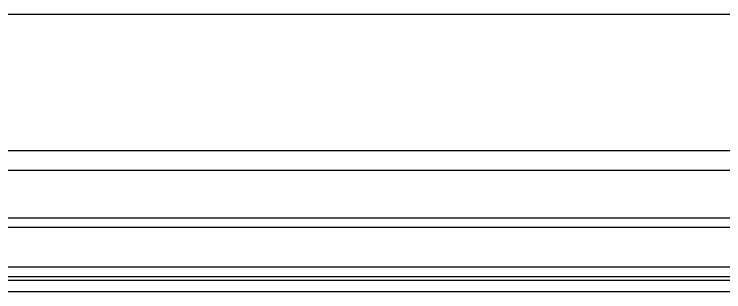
# Model space of a CAD drawing. Header units: millimetres. Extents: x 982 to 80582, y 687 to 58800.
# Drawn here: x 54704.5 to 55179.3, y 13237.9 to 13423.7 of the extents above; entities that cross this region are included whole.
import ezdxf

# ---------------------------------------------------------------- set-up
doc = ezdxf.new("R2010")
doc.units = ezdxf.units.MM
doc.layers.add('Edges', color=7, linetype='Continuous')
doc.layers.add('LAMPU', color=7, linetype='Continuous')

# ---------------------------------------------------------------- blocks, each defined once
blk = doc.blocks.new('air con')
at = {"layer": 'Edges'}
for p, q in [((71.402, 41.898), (152.402, 41.898)), ((71.402, 41.095), (152.402, 41.095)), ((71.402, 39.122), (152.402, 39.122)), ((152.402, 38.724), (71.402, 38.724)), ((152.402, 37.092), (71.402, 37.092)), ((152.402, 36.701), (71.402, 36.701)), ((152.402, 36.542), (71.402, 36.542)), ((152.402, 36.078), (71.402, 36.078))]:
    blk.add_line(p, q, dxfattribs=at)

msp = doc.modelspace()

# ---------------------------------------------------------------- linework, layer by layer
at = {"layer": 'LAMPU', "color": 1, "linetype": 'Continuous'}
msp.add_line((54351.12, 13423.67), (64431.54, 13423.67), dxfattribs=at)

# ---------------------------------------------------------------- block references
at = {"xscale": 16.23939651930789, "yscale": 16.23939651930789, "zscale": 16.23939651930789}
msp.add_blockref('air con', (53046.38, 12651.99), dxfattribs=at)

doc.saveas('drawing.dxf')
